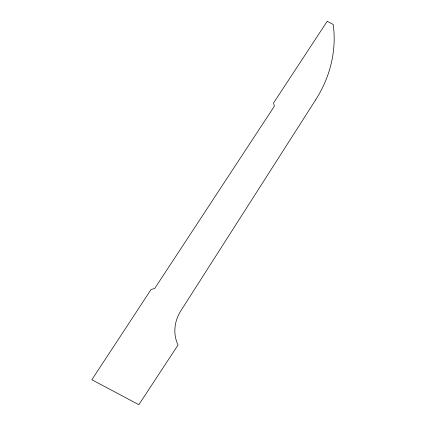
<?xml version="1.0" encoding="UTF-8"?>
<svg xmlns="http://www.w3.org/2000/svg" width="426" height="426" viewBox="0 0 426 426"><rect width="100%" height="100%" fill="white"/><g stroke="black" fill="none" stroke-linecap="round" stroke-linejoin="round"><path stroke-width="0.64" d="M315.618 99.918L180.491 311.337A39.751 35.699 -29.4 0 0 178.025 345.033L138.849 404.7L91.846 379.742L151.108 289.483L154.713 288.461L274.371 106.223L273.62 102.89L327.195 21.3L333.201 24.49A120.531 108.241 -29.4 0 1 315.618 99.918"/></g></svg>
